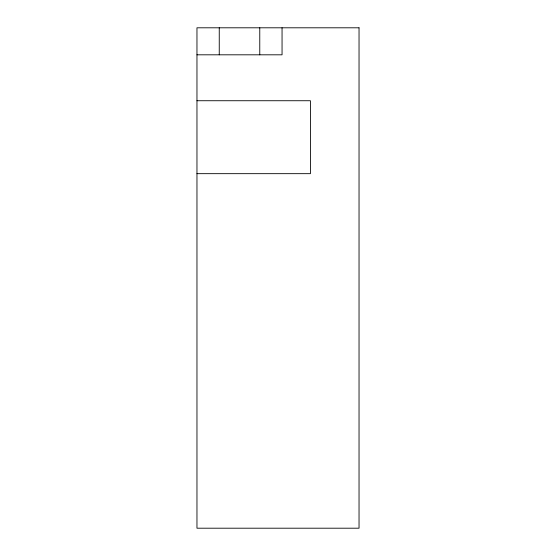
<?xml version="1.0" encoding="UTF-8"?>
<svg xmlns="http://www.w3.org/2000/svg" width="556" height="556" viewBox="0 0 556 556"><rect width="100%" height="100%" fill="white"/><g stroke="black" fill="none" stroke-linecap="round" stroke-linejoin="round"><path stroke-width="0.83" d="M196.963 54.815L282.052 54.815L282.052 27.8M196.963 100.733L310.415 100.733L310.415 173.667L196.963 173.667M259.77 27.8L259.77 54.815M219.252 27.8L219.252 54.815M359.037 27.8L196.963 27.8L196.963 528.2L359.037 528.2L359.037 27.8"/></g></svg>
